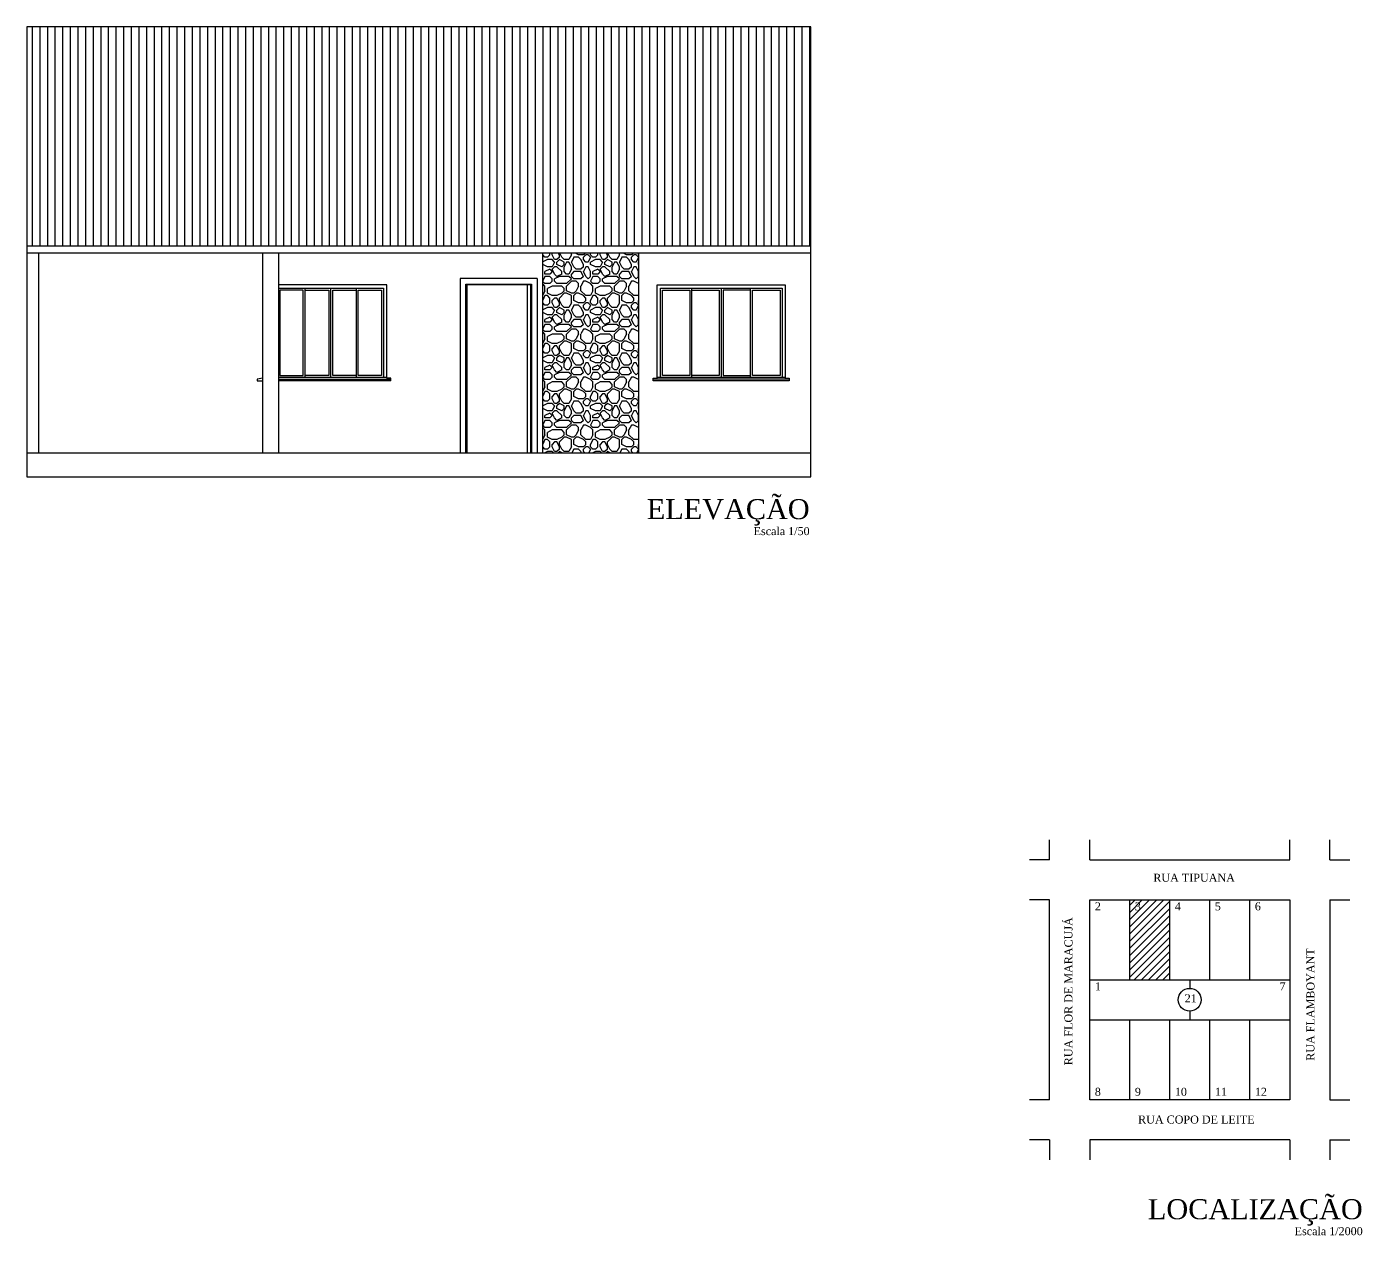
# Model space of a CAD drawing. Extents: x -3950 to 2084, y 1379 to 9369.
# Drawn here: x -2395 to -725, y 7858 to 9369 of the extents above; entities that cross this region are included whole.
import ezdxf
from ezdxf.enums import TextEntityAlignment as Align

# ---------------------------------------------------------------- set-up
doc = ezdxf.new("R2010")
doc.units = 0
doc.header["$LTSCALE"] = 35
doc.layers.get('0').update_dxf_attribs({"linetype": 'CONTINUOUS'})
for name, color, linetype in [('ESPEC', 2, 'CONTINUOUS'), ('LINVISTA', 13, 'CONTINUOUS'), ('REG60-100', 7, 'CONTINUOUS')]:
    doc.layers.add(name, color=color, linetype=linetype)
doc.styles.add('REGUA200', font='times.ttf')
doc.styles.add('REGUA80', font='times.ttf')

# ---------------------------------------------------------------- blocks, each defined once
blk = doc.blocks.new('TITUL3')
at = {"color": 6, "style": 'REGUA200', "width": 1.4}
blk.add_attdef('TITULO', text='', height=5, dxfattribs=at).set_placement((0, 0), align=Align.RIGHT)
at = {"color": 0, "style": 'REGUA80', "width": 1.4}
blk.add_attdef('ESCALA', text='', height=2, dxfattribs=at).set_placement((0, -4), align=Align.RIGHT)

msp = doc.modelspace()

# ---------------------------------------------------------------- hatches: boundary and pattern name
at = {"layer": 'LINVISTA'}
h = msp.add_hatch(dxfattribs=at)
h.set_pattern_fill('LINE', color=256, scale=3, angle=90, style=0)
h.set_pattern_definition([(90, (-6549.924, 4556.729), (-9.525, 6e-16), [])])
h.paths.add_polyline_path([(-1414.72, 9094.939), (-1414.72, 9368.956), (-2394.661, 9368.956), (-2394.661, 9094.939)])
h = msp.add_hatch(dxfattribs=at)
h.set_pattern_fill('AGREGADO', color=256, scale=60, angle=90, style=0)
h.set_pattern_definition([(90, (-6549.924, 4556.73), (-60, 60), [6, -9, 3, -9, 3, -30]), (90, (-6555.924, 4586.73), (-60, 60), [3, -57]), (90, (-6558.924, 4568.73), (-60, 60), [3, -6, 3, -48]), (90, (-6561.924, 4598.73), (-60, 60), [6, -54]), (90, (-6564.924, 4604.73), (-60, 60), [3, -57]), (90, (-6570.924, 4586.73), (-60, 60), [6, -54]), (90, (-6573.924, 4556.73), (-60, 60), [3, -6, 3, -15, 9, -24]), (90, (-6579.924, 4598.73), (-60, 60), [6, -54]), (90, (-6582.924, 4562.73), (-60, 60), [6, -3, 3, -24, 3, -21]), (90, (-6585.924, 4559.73), (-60, 60), [3, -57]), (90, (-6588.924, 4580.73), (-60, 60), [3, -3, 3, -51]), (90, (-6591.924, 4571.73), (-60, 60), [3, -57]), (90, (-6594.924, 4610.73), (-60, 60), [3, -57]), (90, (-6597.924, 4583.73), (-60, 60), [3, -24, 3, -30]), (90, (-6600.924, 4583.73), (-60, 60), [6, -54]), (90, (-6603.924, 4595.73), (-60, 60), [6, -54]), (90, (-6606.924, 4559.73), (-60, 60), [3, -36, 6, -15]), (180, (-6576.924, 4556.73), (-60, -60), [12, -12, 6, -30]), (180, (-6576.924, 4559.73), (-60, -60), [3, -21, 6, -30]), (180, (-6561.924, 4562.73), (-60, -60), [9, -51]), (180, (-6561.924, 4565.73), (-60, -60), [6, -54]), (180, (-6552.924, 4568.73), (-60, -60), [3, -36, 3, -3, 6, -9]), (180, (-6552.924, 4574.73), (-60, -60), [3, -21, 3, -33]), (180, (-6576.924, 4577.73), (-60, -60), [6, -9, 3, -3, 6, -33]), (180, (-6564.924, 4580.73), (-60, -60), [6, -33, 3, -18]), (180, (-6552.924, 4583.73), (-60, -60), [3, -3, 6, -48]), (180, (-6591.924, 4589.73), (-60, -60), [3, -57]), (180, (-6591.924, 4592.73), (-60, -60), [6, -6, 3, -3, 6, -36]), (180, (-6564.924, 4595.73), (-60, -60), [3, -3, 3, -6, 3, -42]), (180, (-6585.924, 4604.73), (-60, -60), [12, -48]), (180, (-6579.924, 4607.73), (-60, -60), [12, -9, 6, -33]), (180, (-6555.924, 4610.73), (-60, -60), [3, -9, 6, -42]), (180, (-6561.924, 4613.73), (-60, -60), [9, -51]), (135, (-6549.924, 4580.73), (-60, 7e-15), [4.2426, -80.6102]), (135, (-6552.924, 4613.73), (-60, 7e-15), [4.2426, -72.12501, 4.2426, -4.2426]), (135, (-6555.924, 4574.73), (-60, 7e-15), [4.2426, -33.9408, 4.2426, -42.42681]), (135, (-6555.924, 4589.73), (-60, 7e-15), [4.2426, -67.88241, 4.2426, -8.4852]), (135, (-6555.924, 4592.73), (-60, 7e-15), [8.4852, -33.9408, 8.4852, -33.94161]), (135, (-6561.924, 4577.73), (-60, 7e-15), [4.242, -38.184, 4.242, -4.242, 4.242, -29.70081]), (135, (-6564.924, 4607.73), (-60, 7e-15), [4.2426, -4.2426, 4.2426, -72.12501]), (135, (-6567.924, 4565.73), (-60, 7e-15), [4.2426, -50.9112, 4.2426, -25.45641]), (135, (-6573.924, 4613.73), (-60, 7e-15), [4.242, -4.242, 4.242, -16.9704, 4.242, -50.91441]), (135, (-6582.924, 4577.73), (-60, 7e-15), [4.2426, -80.6102]), (135, (-6585.924, 4562.73), (-60, 7e-15), [8.48526, -76.36755]), (135, (-6591.924, 4556.73), (-60, 7e-15), [4.2426, -4.2426, 4.2426, -72.12501]), (135, (-6600.924, 4589.73), (-60, 7e-15), [4.2426, -80.6102]), (135, (-6606.924, 4607.73), (-60, 7e-15), [4.2426, -80.6102]), (225, (-6555.924, 4583.73), (-60, 7e-15), [4.2426, -80.6102]), (225, (-6555.924, 4586.73), (-60, 7e-15), [4.2426, -80.6102]), (225, (-6558.924, 4568.73), (-60, 7e-15), [4.2426, -16.9704, 8.4852, -55.15461]), (225, (-6558.924, 4556.73), (-60, 7e-15), [4.2426, -80.6102]), (225, (-6567.924, 4595.73), (-60, 7e-15), [4.2426, -33.94112, 4.2426, -42.4265]), (225, (-6567.924, 4598.73), (-60, 7e-15), [4.242, -25.458, 4.242, -25.452, 4.242, -21.21681]), (225, (-6570.924, 4562.73), (-60, 7e-15), [4.2426, -80.6102]), (225, (-6573.924, 4610.73), (-60, 7e-15), [8.484, -21.213, 4.242, -4.242, 4.242, -42.42981]), (225, (-6582.924, 4571.73), (-60, 7e-15), [4.2426, -80.6102]), (225, (-6582.924, 4595.73), (-60, 7e-15), [8.48526, -76.36755]), (225, (-6582.924, 4598.73), (-60, 7e-15), [4.2426, -80.6102]), (225, (-6588.924, 4580.73), (-60, 7e-15), [4.2426, -80.6102]), (225, (-6597.924, 4562.73), (-60, 7e-15), [4.2426, -80.6102]), (225, (-6597.924, 4610.73), (-60, 7e-15), [4.2426, -80.6102]), (116.56505, (-6549.924, 4562.73), (-2e-08, 60), [6.708, -127.4561]), (116.56505, (-6555.924, 4556.73), (-2e-08, 60), [6.708, -127.4561]), (116.56505, (-6558.924, 4556.73), (-2e-08, 60), [6.708, -127.4561]), (116.56505, (-6558.924, 4571.73), (-2e-08, 60), [6.708, -127.4561]), (116.56505, (-6570.924, 4568.73), (-2e-08, 60), [6.708, -127.4561]), (116.56505, (-6573.924, 4568.73), (-2e-08, 60), [6.708, -127.4561]), (116.56505, (-6585.924, 4580.73), (-2e-08, 60), [6.708, -127.4561]), (116.56505, (-6588.924, 4583.73), (-2e-08, 60), [6.708, -127.4561]), (116.56505, (-6594.924, 4559.73), (-2e-08, 60), [6.708, -127.4561]), (116.56505, (-6594.924, 4577.73), (-2e-08, 60), [6.708, -127.4561]), (153.43495, (-6549.924, 4607.73), (-60, 3e-09), [6.708, -127.4561]), (153.43495, (-6558.924, 4592.73), (-60, 3e-09), [6.708, -127.4561]), (153.43495, (-6564.924, 4583.73), (-60, 3e-09), [6.708, -127.4561]), (153.43495, (-6573.924, 4592.73), (-60, 3e-09), [6.708, -127.4561]), (153.43495, (-6573.924, 4595.73), (-60, 3e-09), [6.708, -127.4561]), (153.43495, (-6582.924, 4574.73), (-60, 3e-09), [6.708, -127.4561]), (153.43495, (-6585.924, 4568.73), (-60, 3e-09), [6.708, -127.4561]), (153.43495, (-6597.924, 4592.73), (-60, 3e-09), [6.708, -127.4561]), (153.43495, (-6603.924, 4568.73), (-60, 3e-09), [6.708, -127.4561]), (206.56505, (-6585.924, 4559.73), (-60, -2e-08), [6.708, -127.4561]), (206.56505, (-6585.924, 4595.73), (-60, -2e-08), [6.708, -127.4561]), (206.56505, (-6588.924, 4556.73), (-60, -2e-08), [6.708, -127.4561]), (206.56505, (-6597.924, 4604.73), (-60, -2e-08), [6.708, -127.4561]), (206.56505, (-6600.924, 4565.73), (-60, -2e-08), [6.708, -127.4561]), (206.56505, (-6603.924, 4577.73), (-60, -2e-08), [6.708, -127.4561]), (243.43495, (-6549.924, 4580.73), (-2e-08, -60), [6.708, -127.4561]), (243.43495, (-6555.924, 4568.73), (-2e-08, -60), [6.708, -127.4561]), (243.43495, (-6558.924, 4610.73), (-2e-08, -60), [6.708, -127.4561]), (243.43495, (-6564.924, 4604.73), (-2e-08, -60), [6.708, -127.4561]), (243.43495, (-6570.924, 4580.73), (-2e-08, -60), [6.708, -127.4561]), (243.43495, (-6573.924, 4565.73), (-2e-08, -60), [6.708, -127.4561]), (243.43495, (-6573.924, 4583.73), (-2e-08, -60), [6.708, -127.4561]), (243.43495, (-6579.924, 4574.73), (-2e-08, -60), [6.708, -127.4561]), (243.43495, (-6594.924, 4574.73), (-2e-08, -60), [6.708, -127.4561]), (243.43495, (-6606.924, 4556.73), (-2e-08, -60), [6.708, -127.4561]), (243.43495, (-6606.924, 4592.73), (-2e-08, -60), [6.708, -127.4561]), (243.43495, (-6606.924, 4598.73), (-2e-08, -60), [6.708, -127.4561])])
h.paths.add_polyline_path([(-1749.706, 8836.138), (-1629.668, 8836.138), (-1629.668, 9085.649), (-1749.706, 9085.649)])
at = {"layer": 'REG60-100'}
h = msp.add_hatch(dxfattribs=at)
h.set_pattern_fill('ANSI31', color=256, scale=2, style=0)
h.set_pattern_definition([(45, (-1285.0255, -1391.6614), (-4.490128, 4.490128), [])])
h.paths.add_polyline_path([(-966.087, 8277.462), (-1016.087, 8277.462), (-1016.087, 8177.462), (-966.087, 8177.462)])
h.paths.add_polyline_path([(-1011.564, 8261.503), (-999.084, 8261.503), (-999.084, 8276.73), (-1011.564, 8276.73)], flags=24)

# ---------------------------------------------------------------- linework, layer by layer
for p, q in [((-1116.087, 8327.462), (-1116.087, 8352.462)), ((-1066.087, 8327.462), (-1066.087, 8352.462)), ((-816.087, 8327.462), (-816.087, 8352.462)), ((-766.087, 8327.462), (-766.087, 8352.462)), ((-1116.087, 8327.462), (-1141.087, 8327.462)), ((-1066.087, 8327.462), (-816.087, 8327.462)), ((-766.087, 8327.462), (-741.087, 8327.462)), ((-1116.087, 8277.462), (-1141.087, 8277.462)), ((-1116.087, 8027.462), (-1116.087, 8277.462)), ((-1066.087, 8277.462), (-816.087, 8277.462)), ((-1066.087, 8027.462), (-1066.087, 8277.462)), ((-1016.087, 8177.462), (-1016.087, 8277.462)), ((-966.087, 8177.462), (-966.087, 8277.462)), ((-916.087, 8177.462), (-916.087, 8277.462)), ((-866.087, 8177.462), (-866.087, 8277.462)), ((-816.087, 8277.462), (-816.087, 8027.462)), ((-766.087, 8277.462), (-766.087, 8027.462)), ((-766.087, 8277.462), (-741.087, 8277.462)), ((-1066.087, 8177.462), (-816.087, 8177.462)), ((-941.087, 8177.462), (-941.087, 8166.681)), ((-941.087, 8138.243), (-941.087, 8127.462)), ((-1066.087, 8127.462), (-816.087, 8127.462)), ((-1016.087, 8027.462), (-1016.087, 8127.462)), ((-966.087, 8027.462), (-966.087, 8127.462)), ((-916.087, 8027.462), (-916.087, 8127.462)), ((-866.087, 8027.462), (-866.087, 8127.462)), ((-1116.087, 8027.462), (-1141.087, 8027.462)), ((-816.087, 8027.462), (-1066.087, 8027.462)), ((-766.087, 8027.462), (-741.087, 8027.462)), ((-1116.087, 7977.462), (-1141.087, 7977.462)), ((-1116.087, 7977.462), (-1116.087, 7952.462)), ((-816.087, 7977.462), (-1066.087, 7977.462)), ((-1066.087, 7977.462), (-1066.087, 7952.462)), ((-816.087, 7977.462), (-816.087, 7952.462)), ((-766.087, 7977.462), (-766.087, 7952.462)), ((-766.087, 7977.462), (-741.087, 7977.462))]:
    msp.add_line(p, q)
msp.add_circle((-941.087, 8152.462), 14.219)
at = {"layer": 'LINVISTA'}
for p, q in [((-1414.72, 9368.956), (-2394.661, 9368.956)), ((-2394.661, 9368.956), (-2394.661, 8806.147)), ((-1414.72, 8806.147), (-1414.72, 9368.956)), ((-2394.661, 9094.939), (-1414.72, 9094.939)), ((-1414.72, 9085.649), (-2394.661, 9085.649)), ((-2379.739, 9085.649), (-2379.739, 8836.138)), ((-2099.724, 8836.138), (-2099.724, 9085.649)), ((-2079.754, 9085.649), (-2079.754, 8836.138)), ((-1749.706, 8836.138), (-1749.706, 9085.649)), ((-1629.668, 8836.138), (-1629.668, 9085.649)), ((-1756.728, 9054.195), (-1852.736, 9054.195)), ((-1852.736, 9054.195), (-1852.736, 8836.138)), ((-1756.728, 9054.195), (-1756.728, 8836.138)), ((-1944.685, 9046.149), (-2079.754, 9046.149)), ((-2079.754, 9042.199), (-1948.744, 9042.199)), ((-2048.922, 9039.639), (-2078.218, 9039.639)), ((-2078.218, 9039.639), (-2078.218, 8932.695)), ((-2048.922, 8932.695), (-2048.922, 9039.639)), ((-2046.508, 8930.573), (-2046.508, 9042.199)), ((-2046.508, 9039.639), (-2017.212, 9039.639)), ((-2017.212, 9039.639), (-2017.212, 8932.695)), ((-2014.688, 8930.573), (-2014.688, 9042.199)), ((-2012.165, 9039.639), (-1982.978, 9039.639)), ((-2012.165, 8932.695), (-2012.165, 9039.639)), ((-1982.978, 9042.199), (-1982.978, 8930.573)), ((-1980.455, 9039.639), (-1951.158, 9039.639)), ((-1980.455, 8932.695), (-1980.455, 9039.639)), ((-1951.158, 9039.639), (-1951.158, 8932.695)), ((-1948.744, 9042.199), (-1948.744, 8930.573)), ((-1944.685, 8929.549), (-1944.685, 9046.149)), ((-1845.714, 8836.138), (-1845.714, 9047.173)), ((-1845.714, 9047.173), (-1763.75, 9047.173)), ((-1764.738, 9046.149), (-1844.726, 9046.149)), ((-1844.726, 9046.149), (-1844.726, 8836.138)), ((-1768.688, 8836.138), (-1768.688, 9046.149)), ((-1764.738, 8836.138), (-1764.738, 9046.149)), ((-1763.75, 9047.173), (-1763.75, 8836.138)), ((-1606.626, 9046.149), (-1446.649, 9046.149)), ((-1606.626, 8929.549), (-1606.626, 9046.149)), ((-1602.566, 9042.199), (-1450.599, 9042.199)), ((-1602.566, 8930.573), (-1602.566, 9042.199)), ((-1600.153, 9039.639), (-1565.809, 9039.639)), ((-1600.153, 8932.695), (-1600.153, 9039.639)), ((-1565.809, 9039.639), (-1565.809, 8932.695)), ((-1563.395, 8930.573), (-1563.395, 9042.199)), ((-1563.395, 9039.639), (-1529.052, 9039.639)), ((-1529.052, 9039.639), (-1529.052, 8932.695)), ((-1526.638, 9042.199), (-1526.638, 8930.573)), ((-1489.88, 9039.639), (-1524.114, 9039.639)), ((-1524.114, 9039.639), (-1524.114, 8932.695)), ((-1489.88, 8930.573), (-1489.88, 9042.199)), ((-1487.357, 8932.695), (-1487.357, 9039.639)), ((-1487.357, 9039.639), (-1453.123, 9039.639)), ((-1453.123, 9039.639), (-1453.123, 8932.695)), ((-1450.599, 9042.199), (-1450.599, 8930.573)), ((-1446.649, 9046.149), (-1446.649, 8929.549)), ((-2078.218, 8932.695), (-2048.922, 8932.695)), ((-2017.212, 8932.695), (-2046.508, 8932.695)), ((-1982.978, 8932.695), (-2012.165, 8932.695)), ((-1951.158, 8932.695), (-1980.455, 8932.695)), ((-1565.809, 8932.695), (-1600.153, 8932.695)), ((-1529.052, 8932.695), (-1563.395, 8932.695)), ((-1524.114, 8932.695), (-1489.88, 8932.695)), ((-1453.123, 8932.695), (-1487.357, 8932.695)), ((-2099.724, 8929.549), (-2106.747, 8928.159)), ((-2106.747, 8928.159), (-2106.747, 8926.184)), ((-2106.747, 8926.184), (-2099.724, 8926.184)), ((-1944.685, 8930.573), (-2079.754, 8930.573)), ((-2079.754, 8928.159), (-1939.747, 8928.159)), ((-1939.747, 8926.184), (-2079.754, 8926.184)), ((-1939.747, 8929.549), (-1944.685, 8929.549)), ((-1939.747, 8926.184), (-1939.747, 8929.549)), ((-1611.564, 8926.184), (-1611.564, 8929.549)), ((-1611.564, 8929.549), (-1606.626, 8929.549)), ((-1441.602, 8928.159), (-1611.564, 8928.159)), ((-1441.602, 8926.184), (-1611.564, 8926.184)), ((-1446.649, 8930.573), (-1606.626, 8930.573)), ((-1446.649, 8929.549), (-1441.602, 8929.549)), ((-1441.602, 8929.549), (-1441.602, 8926.184)), ((-2394.661, 8836.138), (-1414.72, 8836.138)), ((-2394.661, 8806.147), (-1414.72, 8806.147))]:
    msp.add_line(p, q, dxfattribs=at)

# ---------------------------------------------------------------- block references
at = {"layer": 'ESPEC'}
ref = msp.add_blockref('TITUL3', (-1416.114, 8753.334), dxfattribs=dict(at, xscale=5, yscale=5, zscale=5))
ref.add_attrib('TITULO', 'ELEVAÇÃO', dxfattribs={"layer": '0', "color": 6, "height": 25, "style": 'REGUA200'}).set_placement((-1416.114, 8753.334), align=Align.RIGHT)
ref.add_attrib('ESCALA', 'Escala 1/50', dxfattribs={"layer": '0', "color": 0, "height": 10, "style": 'REGUA80'}).set_placement((-1416.114, 8733.334), align=Align.RIGHT)
ref = msp.add_blockref('TITUL3', (-724.77, 7878.126), dxfattribs=dict(at, xscale=5, yscale=5, zscale=5))
ref.add_attrib('TITULO', 'LOCALIZAÇÃO', dxfattribs={"layer": '0', "color": 6, "height": 25, "style": 'REGUA200'}).set_placement((-724.77, 7878.126), align=Align.RIGHT)
ref.add_attrib('ESCALA', 'Escala 1/2000', dxfattribs={"layer": '0', "color": 0, "height": 10, "style": 'REGUA80'}).set_placement((-724.77, 7858.126), align=Align.RIGHT)

# ---------------------------------------------------------------- texts
at = {"layer": 'REG60-100', "style": 'REGUA80'}
for s, p in [('RUA TIPUANA', (-986.512, 8300.006)), ('2', (-1059.625, 8264.214)), ('3', (-1009.625, 8264.214)), ('4', (-959.625, 8264.214)), ('5', (-909.625, 8264.214)), ('6', (-859.625, 8264.214)), ('1', (-1059.625, 8164.214)), ('7', (-828.757, 8164.214)), ('8', (-1059.625, 8032.379)), ('9', (-1009.625, 8032.379)), ('10', (-959.625, 8032.379)), ('11', (-909.625, 8032.379)), ('12', (-859.625, 8032.379)), ('RUA COPO DE LEITE', (-1005.558, 7997.706))]:
    msp.add_text(s, height=10, dxfattribs=at).set_placement(p)
for s, p in [('RUA FLOR DE MARACUJÁ', (-1087.592, 8070.602)), ('RUA FLAMBOYANT', (-785.109, 8076.195))]:
    msp.add_text(s, height=10, rotation=90, dxfattribs=at).set_placement(p)
at = {"layer": 'REG60-100', "color": 6, "style": 'REGUA80'}
msp.add_text('21', height=10, dxfattribs=at).set_placement((-947.312, 8149.29))

doc.saveas('drawing.dxf')
